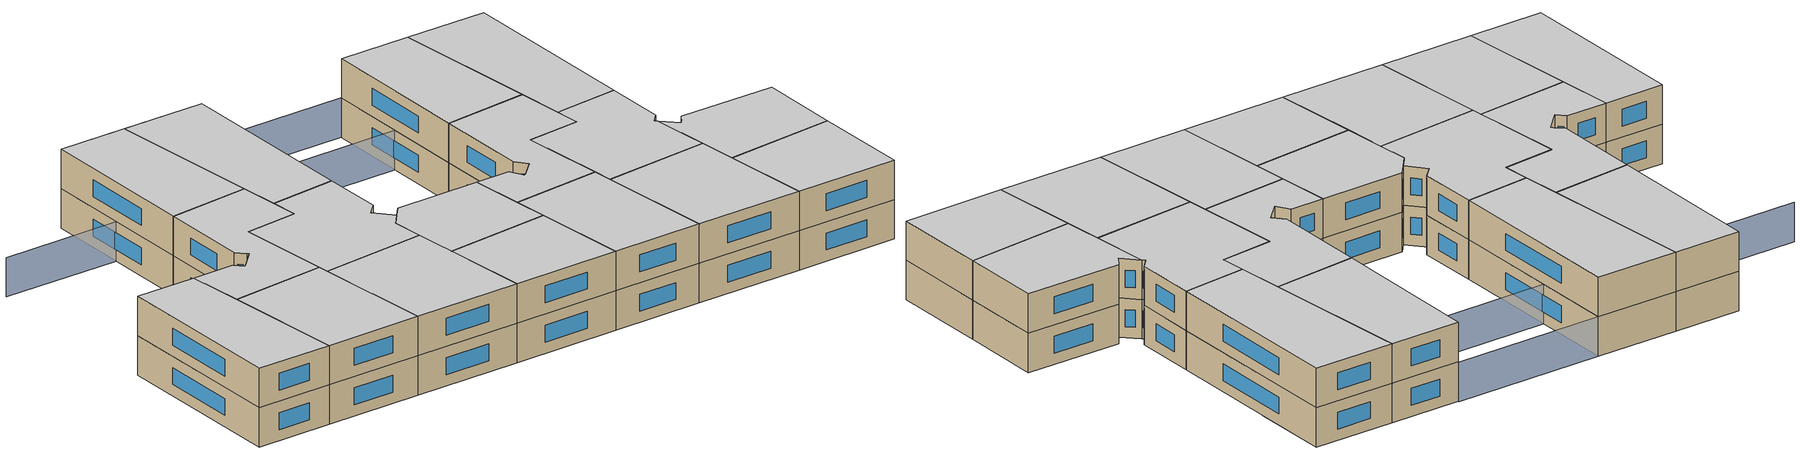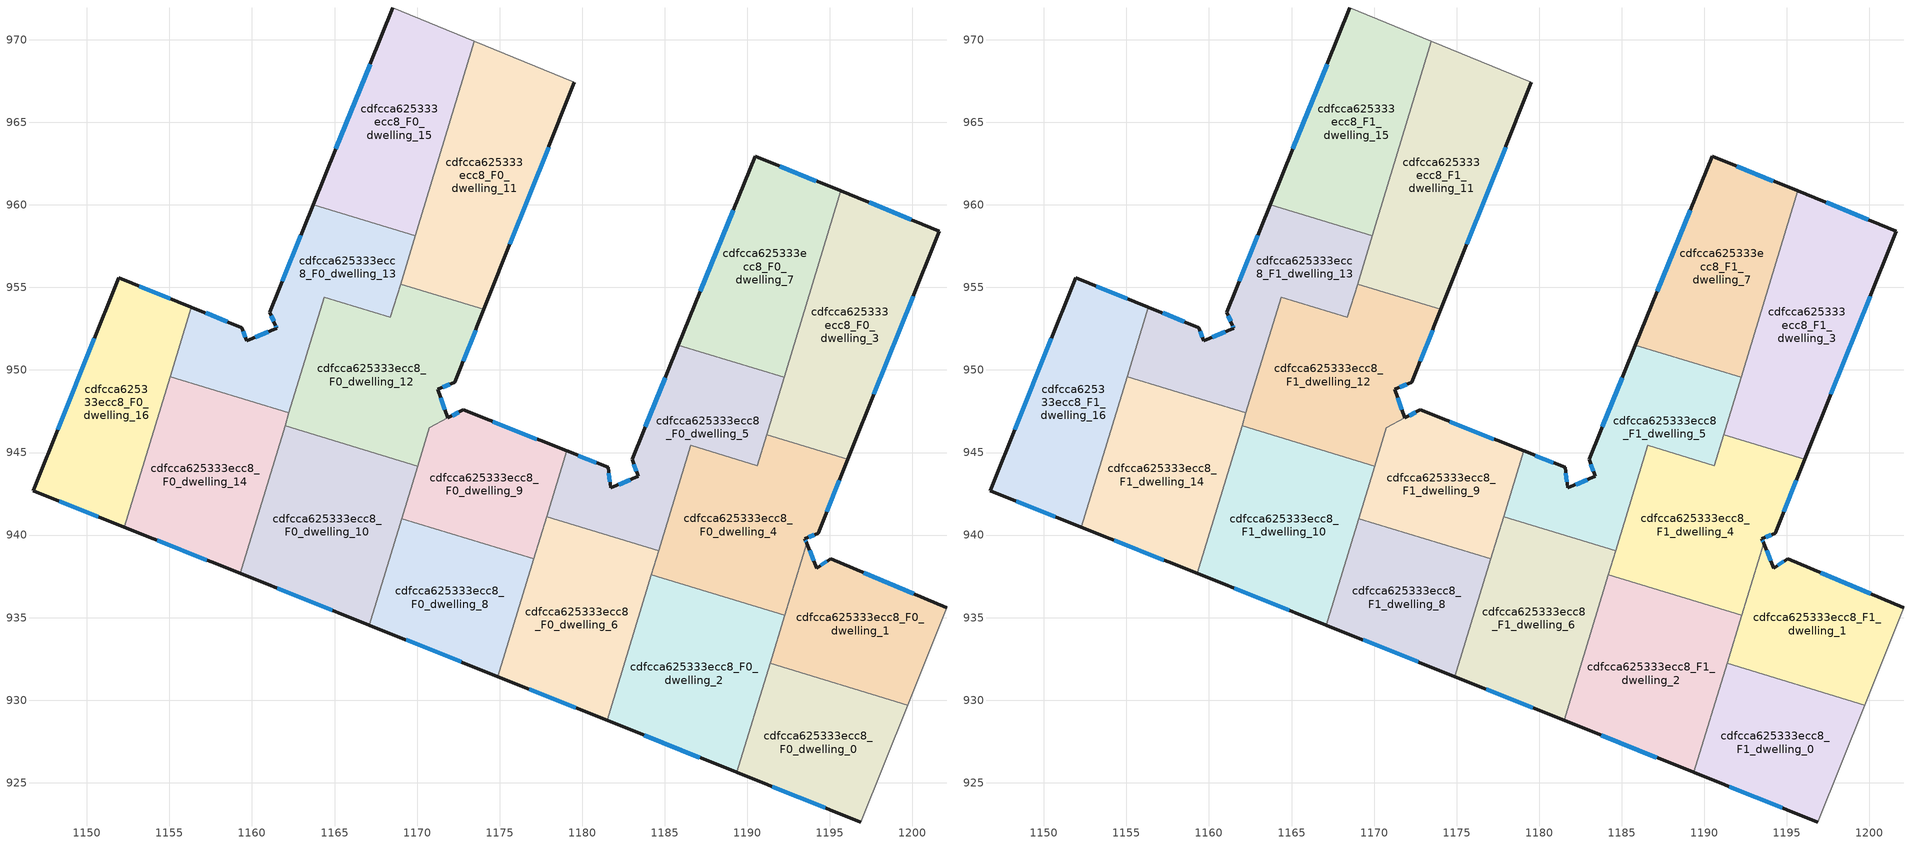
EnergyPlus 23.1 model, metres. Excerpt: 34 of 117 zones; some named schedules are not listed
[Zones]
cdfcca625333ecc8_F0_dwelling_0
 floor ground (EU_floor_Construction): 1199.71,929.7 1196.87,922.62 1189.37,925.62 1191.38,932.23 z0
 wall outside (EU_wall_Construction): 1189.37,925.62 1196.87,922.62 z0:3
 wall to cdfcca625333ecc8_F0_dwelling_1 (EU_wall_Construction): 1199.71,929.7 1191.38,932.23 z0:3
 wall adiabatic (EU_wall_Construction): 1196.87,922.62 1199.71,929.7 z0:3
 wall to cdfcca625333ecc8_F0_dwelling_2 (EU_wall_Construction): 1191.38,932.23 1189.37,925.62 z0:3
 window (EU_Window_Construction): 1191.51,924.77 1194.72,923.48 z0.86:2.14
cdfcca625333ecc8_F0_dwelling_1
 floor ground (EU_floor_Construction): 1202.08,935.61 1199.71,929.7 1191.38,932.23 1193.59,939.51 1194.22,938 1195.05,938.56 z0
 wall outside (EU_wall_Construction): 1202.08,935.61 1195.05,938.56 1194.22,938 1193.59,939.51 z0:3
 wall adiabatic (EU_wall_Construction): 1199.71,929.7 1202.08,935.61 z0:3
 wall to cdfcca625333ecc8_F0_dwelling_4 (EU_wall_Construction): 1193.59,939.51 1192.26,935.13 z0:3
 wall to cdfcca625333ecc8_F0_dwelling_2 (EU_wall_Construction): 1192.26,935.13 1191.38,932.23 z0:3
 window (EU_Window_Construction): 1194.04,938.43 1193.77,939.08 / 1194.81,938.4 1194.46,938.16 / 1200.07,936.45 1197.06,937.72 z0.86:2.14
cdfcca625333ecc8_F0_dwelling_10
 floor ground (EU_floor_Construction): 1170.04,944.17 1167.1,934.54 1159.28,937.67 1162,946.62 z0
 wall outside (EU_wall_Construction): 1159.28,937.67 1167.1,934.54 z0:3
 wall to cdfcca625333ecc8_F0_dwelling_12 (EU_wall_Construction): 1170.04,944.17 1162,946.62 z0:3
 wall to cdfcca625333ecc8_F0_dwelling_14 (EU_wall_Construction): 1162,946.62 1159.28,937.67 z0:3
 wall to cdfcca625333ecc8_F0_dwelling_8 (EU_wall_Construction): 1167.1,934.54 1169.07,941 z0:3
 wall to cdfcca625333ecc8_F0_dwelling_9 (EU_wall_Construction): 1169.07,941 1170.04,944.17 z0:3
 window (EU_Window_Construction): 1161.51,936.78 1164.87,935.44 z0.86:2.14
cdfcca625333ecc8_F0_dwelling_11
 floor ground (EU_floor_Construction): 1179.53,967.43 1174.05,953.67 1169,955.21 1173.48,969.9 z0
 wall outside (EU_wall_Construction): 1174.05,953.67 1179.53,967.43 z0:3
 wall to cdfcca625333ecc8_F0_dwelling_12 (EU_wall_Construction): 1169,955.21 1174.05,953.67 z0:3
 wall adiabatic (EU_wall_Construction): 1179.53,967.43 1173.48,969.9 z0:3
 wall to cdfcca625333ecc8_F0_dwelling_15 (EU_wall_Construction): 1173.48,969.9 1169.89,958.12 z0:3
 wall to cdfcca625333ecc8_F0_dwelling_13 (EU_wall_Construction): 1169.89,958.12 1169,955.21 z0:3
 window (EU_Window_Construction): 1175.61,957.6 1177.96,963.5 z0.86:2.14
cdfcca625333ecc8_F0_dwelling_12
 floor ground (EU_floor_Construction): 1174.05,953.67 1172.29,949.25 1171.26,948.83 1171.85,947.09 1170.75,946.51 1170.04,944.17 1162,946.62 1164.37,954.41 1168.39,953.18 1169,955.21 z0
 wall outside (EU_wall_Construction): 1171.85,947.09 1171.26,948.83 1172.29,949.25 1174.05,953.67 z0:3
 wall to cdfcca625333ecc8_F0_dwelling_13 (EU_wall_Construction): 1169,955.21 1168.39,953.18 1164.37,954.41 1162.24,947.4 z0:3
 wall to cdfcca625333ecc8_F0_dwelling_9 (EU_wall_Construction): 1170.04,944.17 1170.75,946.51 1171.85,947.09 z0:3
 wall to cdfcca625333ecc8_F0_dwelling_14 (EU_wall_Construction): 1162.24,947.4 1162,946.62 z0:3
 window (EU_Window_Construction): 1172.79,950.51 1173.54,952.41 / 1171.55,948.95 1171.99,949.13 / 1171.68,947.59 1171.43,948.33 z0.86:2.14
cdfcca625333ecc8_F0_dwelling_13
 floor ground (EU_floor_Construction): 1169.89,958.12 1168.39,953.18 1164.37,954.41 1162.24,947.4 1155.04,949.6 1156.32,953.81 1159.38,952.57 1159.68,951.77 1161.5,952.54 1161.42,952.72 1161.07,953.5 1163.71,960 z0
 wall outside (EU_wall_Construction): 1163.71,960 1161.07,953.5 1161.42,952.72 1161.5,952.54 1159.68,951.77 1159.38,952.57 1156.32,953.81 z0:3
 wall to cdfcca625333ecc8_F0_dwelling_14 (EU_wall_Construction): 1155.04,949.6 1162.24,947.4 z0:3
 wall to cdfcca625333ecc8_F0_dwelling_15 (EU_wall_Construction): 1169.89,958.12 1163.71,960 z0:3
 wall to cdfcca625333ecc8_F0_dwelling_16 (EU_wall_Construction): 1156.32,953.81 1155.04,949.6 z0:3
 window (EU_Window_Construction): 1158.51,952.92 1157.19,953.45 / 1159.6,952 1159.47,952.34 / 1160.98,952.32 1160.2,951.99 / 1161.44,952.67 1161.48,952.59 / 1161.17,953.28 1161.32,952.94 / 1162.95,958.14 1161.83,955.36 z0.86:2.14
cdfcca625333ecc8_F0_dwelling_14
 floor ground (EU_floor_Construction): 1162.24,947.4 1159.28,937.67 1152.26,940.49 1155.04,949.6 z0
 wall outside (EU_wall_Construction): 1152.26,940.49 1159.28,937.67 z0:3
 wall to cdfcca625333ecc8_F0_dwelling_16 (EU_wall_Construction): 1155.04,949.6 1152.26,940.49 z0:3
 window (EU_Window_Construction): 1154.27,939.68 1157.27,938.48 z0.86:2.14
cdfcca625333ecc8_F0_dwelling_15
 floor ground (EU_floor_Construction): 1173.48,969.9 1169.89,958.12 1163.71,960 1168.53,971.92 z0
 wall outside (EU_wall_Construction): 1168.53,971.92 1163.71,960 z0:3
 wall adiabatic (EU_wall_Construction): 1173.48,969.9 1168.53,971.92 z0:3
 window (EU_Window_Construction): 1167.15,968.52 1165.08,963.41 z0.86:2.14
cdfcca625333ecc8_F0_dwelling_16
 floor ground (EU_floor_Construction): 1156.32,953.81 1152.26,940.49 1146.75,942.69 1151.92,955.59 z0
 wall outside (EU_wall_Construction): 1156.32,953.81 1151.92,955.59 1146.75,942.69 1152.26,940.49 z0:3
 window (EU_Window_Construction): 1150.45,951.91 1148.23,946.38 / 1155.06,954.32 1153.18,955.08 / 1148.33,942.06 1150.69,941.12 z0.86:2.14
cdfcca625333ecc8_F0_dwelling_2
 floor ground (EU_floor_Construction): 1192.26,935.13 1189.37,925.62 1181.51,928.77 1184.19,937.59 z0
 wall outside (EU_wall_Construction): 1181.51,928.77 1189.37,925.62 z0:3
 wall to cdfcca625333ecc8_F0_dwelling_4 (EU_wall_Construction): 1192.26,935.13 1184.19,937.59 z0:3
 wall to cdfcca625333ecc8_F0_dwelling_6 (EU_wall_Construction): 1184.19,937.59 1181.51,928.77 z0:3
 window (EU_Window_Construction): 1183.75,927.87 1187.12,926.52 z0.86:2.14
cdfcca625333ecc8_F0_dwelling_3
 floor ground (EU_floor_Construction): 1201.64,958.4 1196.08,944.59 1191.18,946.08 1195.67,960.84 z0
 wall outside (EU_wall_Construction): 1196.08,944.59 1201.64,958.4 1195.67,960.84 z0:3
 wall to cdfcca625333ecc8_F0_dwelling_4 (EU_wall_Construction): 1191.18,946.08 1196.08,944.59 z0:3
 wall to cdfcca625333ecc8_F0_dwelling_7 (EU_wall_Construction): 1195.67,960.84 1192.24,949.55 z0:3
 wall to cdfcca625333ecc8_F0_dwelling_5 (EU_wall_Construction): 1192.24,949.55 1191.18,946.08 z0:3
 window (EU_Window_Construction): 1197.67,948.54 1200.05,954.46 / 1199.93,959.1 1197.38,960.14 z0.86:2.14
cdfcca625333ecc8_F0_dwelling_4
 floor ground (EU_floor_Construction): 1196.08,944.59 1194.28,940.12 1193.48,939.76 1193.59,939.51 1192.26,935.13 1184.19,937.59 1186.57,945.43 1190.61,944.2 1191.18,946.08 z0
 wall outside (EU_wall_Construction): 1193.59,939.51 1193.48,939.76 1194.28,940.12 1196.08,944.59 z0:3
 wall to cdfcca625333ecc8_F0_dwelling_5 (EU_wall_Construction): 1191.18,946.08 1190.61,944.2 1186.57,945.43 1184.64,939.06 z0:3
 wall to cdfcca625333ecc8_F0_dwelling_6 (EU_wall_Construction): 1184.63,939.06 1184.19,937.59 z0:3
 window (EU_Window_Construction): 1193.71,939.87 1194.06,940.02 / 1193.56,939.58 1193.52,939.69 / 1194.8,941.4 1195.57,943.31 z0.86:2.14
cdfcca625333ecc8_F0_dwelling_5
 floor ground (EU_floor_Construction): 1192.24,949.55 1190.61,944.2 1186.57,945.43 1184.64,939.06 1177.84,941.12 1179.05,945.09 1181.57,944.09 1181.73,942.87 1183.39,943.55 1183.03,944.6 1185.83,951.5 z0
 wall outside (EU_wall_Construction): 1185.83,951.5 1183.03,944.6 1183.39,943.55 1181.73,942.87 1181.57,944.09 1179.05,945.09 z0:3
 wall to cdfcca625333ecc8_F0_dwelling_6 (EU_wall_Construction): 1177.84,941.12 1184.64,939.06 z0:3
 wall to cdfcca625333ecc8_F0_dwelling_7 (EU_wall_Construction): 1192.24,949.55 1185.83,951.5 z0:3
 wall to cdfcca625333ecc8_F0_dwelling_9 (EU_wall_Construction): 1179.05,945.09 1177.84,941.12 z0:3
 window (EU_Window_Construction): 1180.85,944.38 1179.77,944.81 / 1181.68,943.22 1181.62,943.74 / 1182.91,943.36 1182.2,943.06 / 1183.13,944.3 1183.29,943.85 / 1185.03,949.53 1183.83,946.57 z0.86:2.14
cdfcca625333ecc8_F0_dwelling_6
 floor ground (EU_floor_Construction): 1184.64,939.06 1181.51,928.77 1174.89,931.42 1177.84,941.12 z0
 wall outside (EU_wall_Construction): 1174.89,931.42 1181.51,928.77 z0:3
 wall to cdfcca625333ecc8_F0_dwelling_8 (EU_wall_Construction): 1177.06,938.57 1174.89,931.42 z0:3
 wall to cdfcca625333ecc8_F0_dwelling_9 (EU_wall_Construction): 1177.84,941.12 1177.07,938.57 z0:3
 window (EU_Window_Construction): 1176.78,930.66 1179.62,929.53 z0.86:2.14
cdfcca625333ecc8_F0_dwelling_7
 floor ground (EU_floor_Construction): 1195.67,960.84 1192.24,949.55 1185.83,951.5 1190.48,962.96 z0
 wall outside (EU_wall_Construction): 1195.67,960.84 1190.48,962.96 1185.83,951.5 z0:3
 window (EU_Window_Construction): 1189.15,959.68 1187.16,954.77 / 1194.19,961.44 1191.97,962.35 z0.86:2.14
cdfcca625333ecc8_F0_dwelling_8
 floor ground (EU_floor_Construction): 1177.07,938.57 1174.89,931.42 1167.1,934.54 1169.07,941 z0
 wall outside (EU_wall_Construction): 1167.1,934.54 1174.89,931.42 z0:3
 wall to cdfcca625333ecc8_F0_dwelling_9 (EU_wall_Construction): 1177.07,938.57 1169.07,941 z0:3
 window (EU_Window_Construction): 1169.33,933.65 1172.67,932.31 z0.86:2.14
cdfcca625333ecc8_F0_dwelling_9
 floor ground (EU_floor_Construction): 1179.05,945.09 1177.07,938.57 1169.07,941 1170.75,946.51 1172.79,947.58 z0
 wall outside (EU_wall_Construction): 1179.05,945.09 1172.79,947.58 1171.85,947.09 z0:3
 window (EU_Window_Construction): 1172.52,947.44 1172.12,947.23 / 1177.26,945.81 1174.58,946.87 z0.86:2.14
cdfcca625333ecc8_F1_dwelling_0
 floor to cdfcca625333ecc8_F0_dwelling_0 (EU_floor_Construction): 1199.71,929.7 1196.87,922.62 1189.37,925.62 1191.38,932.23 z3
 wall outside (EU_wall_Construction): 1189.37,925.62 1196.87,922.62 z3:6
 wall to cdfcca625333ecc8_F1_dwelling_1 (EU_wall_Construction): 1199.71,929.7 1191.38,932.23 z3:6
 wall adiabatic (EU_wall_Construction): 1196.87,922.62 1199.71,929.7 z3:6
 wall to cdfcca625333ecc8_F1_dwelling_2 (EU_wall_Construction): 1191.38,932.23 1189.37,925.62 z3:6
 window (EU_Window_Construction): 1191.51,924.77 1194.72,923.48 z3.86:5.14
 ceiling to cdfcca625333ecc8_F2_dwelling_0 (EU_floor_Construction): 1196.87,922.62 1199.71,929.7 1191.38,932.23 1189.37,925.62 z6
cdfcca625333ecc8_F1_dwelling_1
 floor to cdfcca625333ecc8_F0_dwelling_1 (EU_floor_Construction): 1202.08,935.61 1199.71,929.7 1191.38,932.23 1193.59,939.51 1194.22,938 1195.05,938.56 z3
 wall outside (EU_wall_Construction): 1202.08,935.61 1195.05,938.56 1194.22,938 1193.59,939.51 z3:6
 wall adiabatic (EU_wall_Construction): 1199.71,929.7 1202.08,935.61 z3:6
 wall to cdfcca625333ecc8_F1_dwelling_4 (EU_wall_Construction): 1193.59,939.51 1192.26,935.13 z3:6
 wall to cdfcca625333ecc8_F1_dwelling_2 (EU_wall_Construction): 1192.26,935.13 1191.38,932.23 z3:6
 window (EU_Window_Construction): 1194.04,938.43 1193.77,939.08 / 1194.81,938.4 1194.46,938.16 / 1200.07,936.45 1197.06,937.72 z3.86:5.14
 ceiling to cdfcca625333ecc8_F2_dwelling_1 (EU_floor_Construction): 1199.71,929.7 1202.08,935.61 1195.05,938.56 1194.22,938 1193.59,939.51 1191.38,932.23 z6
cdfcca625333ecc8_F1_dwelling_10
 floor to cdfcca625333ecc8_F0_dwelling_10 (EU_floor_Construction): 1170.04,944.17 1167.1,934.54 1159.28,937.67 1162,946.62 z3
 wall outside (EU_wall_Construction): 1159.28,937.67 1167.1,934.54 z3:6
 wall to cdfcca625333ecc8_F1_dwelling_12 (EU_wall_Construction): 1170.04,944.17 1162,946.62 z3:6
 wall to cdfcca625333ecc8_F1_dwelling_14 (EU_wall_Construction): 1162,946.62 1159.28,937.67 z3:6
 wall to cdfcca625333ecc8_F1_dwelling_8 (EU_wall_Construction): 1167.1,934.54 1169.07,941 z3:6
 wall to cdfcca625333ecc8_F1_dwelling_9 (EU_wall_Construction): 1169.07,941 1170.04,944.17 z3:6
 window (EU_Window_Construction): 1161.51,936.78 1164.87,935.44 z3.86:5.14
 ceiling to cdfcca625333ecc8_F2_dwelling_10 (EU_floor_Construction): 1167.1,934.54 1170.04,944.17 1162,946.62 1159.28,937.67 z6
cdfcca625333ecc8_F1_dwelling_11
 floor to cdfcca625333ecc8_F0_dwelling_11 (EU_floor_Construction): 1179.53,967.43 1174.05,953.67 1169,955.21 1173.48,969.9 z3
 wall outside (EU_wall_Construction): 1174.05,953.67 1179.53,967.43 z3:6
 wall to cdfcca625333ecc8_F1_dwelling_12 (EU_wall_Construction): 1169,955.21 1174.05,953.67 z3:6
 wall adiabatic (EU_wall_Construction): 1179.53,967.43 1173.48,969.9 z3:6
 wall to cdfcca625333ecc8_F1_dwelling_15 (EU_wall_Construction): 1173.48,969.9 1169.89,958.12 z3:6
 wall to cdfcca625333ecc8_F1_dwelling_13 (EU_wall_Construction): 1169.89,958.12 1169,955.21 z3:6
 window (EU_Window_Construction): 1175.61,957.6 1177.96,963.5 z3.86:5.14
 ceiling to cdfcca625333ecc8_F2_dwelling_11 (EU_floor_Construction): 1174.05,953.67 1179.53,967.43 1173.48,969.9 1169,955.21 z6
cdfcca625333ecc8_F1_dwelling_12
 floor to cdfcca625333ecc8_F0_dwelling_12 (EU_floor_Construction): 1174.05,953.67 1172.29,949.25 1171.26,948.83 1171.85,947.09 1170.75,946.51 1170.04,944.17 1162,946.62 1164.37,954.41 1168.39,953.18 1169,955.21 z3
 wall outside (EU_wall_Construction): 1171.85,947.09 1171.26,948.83 1172.29,949.25 1174.05,953.67 z3:6
 wall to cdfcca625333ecc8_F1_dwelling_13 (EU_wall_Construction): 1169,955.21 1168.39,953.18 1164.37,954.41 1162.24,947.4 z3:6
 wall to cdfcca625333ecc8_F1_dwelling_9 (EU_wall_Construction): 1170.04,944.17 1170.75,946.51 1171.85,947.09 z3:6
 wall to cdfcca625333ecc8_F1_dwelling_14 (EU_wall_Construction): 1162.24,947.4 1162,946.62 z3:6
 window (EU_Window_Construction): 1172.79,950.51 1173.54,952.41 / 1171.55,948.95 1171.99,949.13 / 1171.68,947.59 1171.43,948.33 z3.86:5.14
 ceiling to cdfcca625333ecc8_F2_dwelling_12 (EU_floor_Construction): 1171.85,947.09 1171.26,948.83 1172.29,949.25 1174.05,953.67 1169,955.21 1168.39,953.18 1164.37,954.41 1162,946.62 1170.04,944.17 1170.75,946.51 z6
cdfcca625333ecc8_F1_dwelling_13
 floor to cdfcca625333ecc8_F0_dwelling_13 (EU_floor_Construction): 1169.89,958.12 1168.39,953.18 1164.37,954.41 1162.24,947.4 1155.04,949.6 1156.32,953.81 1159.38,952.57 1159.68,951.77 1161.5,952.54 1161.42,952.72 1161.07,953.5 1163.71,960 z3
 wall outside (EU_wall_Construction): 1163.71,960 1161.07,953.5 1161.42,952.72 1161.5,952.54 1159.68,951.77 1159.38,952.57 1156.32,953.81 z3:6
 wall to cdfcca625333ecc8_F1_dwelling_14 (EU_wall_Construction): 1155.04,949.6 1162.24,947.4 z3:6
 wall to cdfcca625333ecc8_F1_dwelling_15 (EU_wall_Construction): 1169.89,958.12 1163.71,960 z3:6
 wall to cdfcca625333ecc8_F1_dwelling_16 (EU_wall_Construction): 1156.32,953.81 1155.04,949.6 z3:6
 window (EU_Window_Construction): 1158.51,952.92 1157.19,953.45 / 1159.6,952 1159.47,952.34 / 1160.98,952.32 1160.2,951.99 / 1161.44,952.67 1161.48,952.59 / 1161.17,953.28 1161.32,952.94 / 1162.95,958.14 1161.83,955.36 z3.86:5.14
 ceiling to cdfcca625333ecc8_F2_dwelling_13 (EU_floor_Construction): 1168.39,953.18 1169.89,958.12 1163.71,960 1161.07,953.5 1161.42,952.72 1161.5,952.54 1159.68,951.77 1159.38,952.57 1156.32,953.81 1155.04,949.6 1162.24,947.4 1164.37,954.41 z6
cdfcca625333ecc8_F1_dwelling_14
 floor to cdfcca625333ecc8_F0_dwelling_14 (EU_floor_Construction): 1162.24,947.4 1159.28,937.67 1152.26,940.49 1155.04,949.6 z3
 wall outside (EU_wall_Construction): 1152.26,940.49 1159.28,937.67 z3:6
 wall to cdfcca625333ecc8_F1_dwelling_16 (EU_wall_Construction): 1155.04,949.6 1152.26,940.49 z3:6
 window (EU_Window_Construction): 1154.27,939.68 1157.27,938.48 z3.86:5.14
 ceiling to cdfcca625333ecc8_F2_dwelling_14 (EU_floor_Construction): 1159.28,937.67 1162.24,947.4 1155.04,949.6 1152.26,940.49 z6
cdfcca625333ecc8_F1_dwelling_15
 floor to cdfcca625333ecc8_F0_dwelling_15 (EU_floor_Construction): 1173.48,969.9 1169.89,958.12 1163.71,960 1168.53,971.92 z3
 wall outside (EU_wall_Construction): 1168.53,971.92 1163.71,960 z3:6
 wall adiabatic (EU_wall_Construction): 1173.48,969.9 1168.53,971.92 z3:6
 window (EU_Window_Construction): 1167.15,968.52 1165.08,963.41 z3.86:5.14
 ceiling to cdfcca625333ecc8_F2_dwelling_15 (EU_floor_Construction): 1169.89,958.12 1173.48,969.9 1168.53,971.92 1163.71,960 z6
cdfcca625333ecc8_F1_dwelling_16
 floor to cdfcca625333ecc8_F0_dwelling_16 (EU_floor_Construction): 1156.32,953.81 1152.26,940.49 1146.75,942.69 1151.92,955.59 z3
 wall outside (EU_wall_Construction): 1156.32,953.81 1151.92,955.59 1146.75,942.69 1152.26,940.49 z3:6
 window (EU_Window_Construction): 1150.45,951.91 1148.23,946.38 / 1155.06,954.32 1153.18,955.08 / 1148.33,942.06 1150.69,941.12 z3.86:5.14
 ceiling to cdfcca625333ecc8_F2_dwelling_16 (EU_floor_Construction): 1152.26,940.49 1156.32,953.81 1151.92,955.59 1146.75,942.69 z6
cdfcca625333ecc8_F1_dwelling_2
 floor to cdfcca625333ecc8_F0_dwelling_2 (EU_floor_Construction): 1192.26,935.13 1189.37,925.62 1181.51,928.77 1184.19,937.59 z3
 wall outside (EU_wall_Construction): 1181.51,928.77 1189.37,925.62 z3:6
 wall to cdfcca625333ecc8_F1_dwelling_4 (EU_wall_Construction): 1192.26,935.13 1184.19,937.59 z3:6
 wall to cdfcca625333ecc8_F1_dwelling_6 (EU_wall_Construction): 1184.19,937.59 1181.51,928.77 z3:6
 window (EU_Window_Construction): 1183.75,927.87 1187.12,926.52 z3.86:5.14
 ceiling to cdfcca625333ecc8_F2_dwelling_2 (EU_floor_Construction): 1189.37,925.62 1192.26,935.13 1184.19,937.59 1181.51,928.77 z6
cdfcca625333ecc8_F1_dwelling_3
 floor to cdfcca625333ecc8_F0_dwelling_3 (EU_floor_Construction): 1201.64,958.4 1196.08,944.59 1191.18,946.08 1195.67,960.84 z3
 wall outside (EU_wall_Construction): 1196.08,944.59 1201.64,958.4 1195.67,960.84 z3:6
 wall to cdfcca625333ecc8_F1_dwelling_4 (EU_wall_Construction): 1191.18,946.08 1196.08,944.59 z3:6
 wall to cdfcca625333ecc8_F1_dwelling_7 (EU_wall_Construction): 1195.67,960.84 1192.24,949.55 z3:6
 wall to cdfcca625333ecc8_F1_dwelling_5 (EU_wall_Construction): 1192.24,949.55 1191.18,946.08 z3:6
 window (EU_Window_Construction): 1197.67,948.54 1200.05,954.46 / 1199.93,959.1 1197.38,960.14 z3.86:5.14
 ceiling to cdfcca625333ecc8_F2_dwelling_3 (EU_floor_Construction): 1196.08,944.59 1201.64,958.4 1195.67,960.84 1191.18,946.08 z6
cdfcca625333ecc8_F1_dwelling_4
 floor to cdfcca625333ecc8_F0_dwelling_4 (EU_floor_Construction): 1196.08,944.59 1194.28,940.12 1193.48,939.76 1193.59,939.51 1192.26,935.13 1184.19,937.59 1186.57,945.43 1190.61,944.2 1191.18,946.08 z3
 wall outside (EU_wall_Construction): 1193.59,939.51 1193.48,939.76 1194.28,940.12 1196.08,944.59 z3:6
 wall to cdfcca625333ecc8_F1_dwelling_5 (EU_wall_Construction): 1191.18,946.08 1190.61,944.2 1186.57,945.43 1184.64,939.06 z3:6
 wall to cdfcca625333ecc8_F1_dwelling_6 (EU_wall_Construction): 1184.63,939.06 1184.19,937.59 z3:6
 window (EU_Window_Construction): 1193.71,939.87 1194.06,940.02 / 1193.56,939.58 1193.52,939.69 / 1194.8,941.4 1195.57,943.31 z3.86:5.14
 ceiling to cdfcca625333ecc8_F2_dwelling_4 (EU_floor_Construction): 1192.26,935.13 1193.59,939.51 1193.48,939.76 1194.28,940.12 1196.08,944.59 1191.18,946.08 1190.61,944.2 1186.57,945.43 1184.19,937.59 z6
cdfcca625333ecc8_F1_dwelling_5
 floor to cdfcca625333ecc8_F0_dwelling_5 (EU_floor_Construction): 1192.24,949.55 1190.61,944.2 1186.57,945.43 1184.64,939.06 1177.84,941.12 1179.05,945.09 1181.57,944.09 1181.73,942.87 1183.39,943.55 1183.03,944.6 1185.83,951.5 z3
 wall outside (EU_wall_Construction): 1185.83,951.5 1183.03,944.6 1183.39,943.55 1181.73,942.87 1181.57,944.09 1179.05,945.09 z3:6
 wall to cdfcca625333ecc8_F1_dwelling_6 (EU_wall_Construction): 1177.84,941.12 1184.64,939.06 z3:6
 wall to cdfcca625333ecc8_F1_dwelling_7 (EU_wall_Construction): 1192.24,949.55 1185.83,951.5 z3:6
 wall to cdfcca625333ecc8_F1_dwelling_9 (EU_wall_Construction): 1179.05,945.09 1177.84,941.12 z3:6
 window (EU_Window_Construction): 1180.85,944.38 1179.77,944.81 / 1181.68,943.22 1181.62,943.74 / 1182.91,943.36 1182.2,943.06 / 1183.13,944.3 1183.29,943.85 / 1185.03,949.53 1183.83,946.57 z3.86:5.14
 ceiling to cdfcca625333ecc8_F2_dwelling_5 (EU_floor_Construction): 1190.61,944.2 1192.24,949.55 1185.83,951.5 1183.03,944.6 1183.39,943.55 1181.73,942.87 1181.57,944.09 1179.05,945.09 1177.84,941.12 1184.64,939.06 1186.57,945.43 z6
cdfcca625333ecc8_F1_dwelling_6
 floor to cdfcca625333ecc8_F0_dwelling_6 (EU_floor_Construction): 1184.64,939.06 1181.51,928.77 1174.89,931.42 1177.84,941.12 z3
 wall outside (EU_wall_Construction): 1174.89,931.42 1181.51,928.77 z3:6
 wall to cdfcca625333ecc8_F1_dwelling_8 (EU_wall_Construction): 1177.06,938.57 1174.89,931.42 z3:6
 wall to cdfcca625333ecc8_F1_dwelling_9 (EU_wall_Construction): 1177.84,941.12 1177.07,938.57 z3:6
 window (EU_Window_Construction): 1176.78,930.66 1179.62,929.53 z3.86:5.14
 ceiling to cdfcca625333ecc8_F2_dwelling_6 (EU_floor_Construction): 1181.51,928.77 1184.64,939.06 1177.84,941.12 1174.89,931.42 z6
cdfcca625333ecc8_F1_dwelling_7
 floor to cdfcca625333ecc8_F0_dwelling_7 (EU_floor_Construction): 1195.67,960.84 1192.24,949.55 1185.83,951.5 1190.48,962.96 z3
 wall outside (EU_wall_Construction): 1195.67,960.84 1190.48,962.96 1185.83,951.5 z3:6
 window (EU_Window_Construction): 1189.15,959.68 1187.16,954.77 / 1194.19,961.44 1191.97,962.35 z3.86:5.14
 ceiling to cdfcca625333ecc8_F2_dwelling_7 (EU_floor_Construction): 1192.24,949.55 1195.67,960.84 1190.48,962.96 1185.83,951.5 z6
cdfcca625333ecc8_F1_dwelling_8
 floor to cdfcca625333ecc8_F0_dwelling_8 (EU_floor_Construction): 1177.07,938.57 1174.89,931.42 1167.1,934.54 1169.07,941 z3
 wall outside (EU_wall_Construction): 1167.1,934.54 1174.89,931.42 z3:6
 wall to cdfcca625333ecc8_F1_dwelling_9 (EU_wall_Construction): 1177.07,938.57 1169.07,941 z3:6
 window (EU_Window_Construction): 1169.33,933.65 1172.67,932.31 z3.86:5.14
 ceiling to cdfcca625333ecc8_F2_dwelling_8 (EU_floor_Construction): 1174.89,931.42 1177.07,938.57 1169.07,941 1167.1,934.54 z6
cdfcca625333ecc8_F1_dwelling_9
 floor to cdfcca625333ecc8_F0_dwelling_9 (EU_floor_Construction): 1179.05,945.09 1177.07,938.57 1169.07,941 1170.75,946.51 1172.79,947.58 z3
 wall outside (EU_wall_Construction): 1179.05,945.09 1172.79,947.58 1171.85,947.09 z3:6
 window (EU_Window_Construction): 1172.52,947.44 1172.12,947.23 / 1177.26,945.81 1174.58,946.87 z3.86:5.14
 ceiling to cdfcca625333ecc8_F2_dwelling_9 (EU_floor_Construction): 1177.07,938.57 1179.05,945.09 1172.79,947.58 1170.75,946.51 1169.07,941 z6
shading: 1199.35,952.73 1201.64,958.4 / 1168.54,971.94 1166.15,966.07 / 1166.15,966.07 1157.5,969.58 / 1190.51,963.02 1188.18,957.24 / 1188.18,957.24 1177.2,961.65 / 1177.2,961.65 1179.53,967.43 / 1179.53,967.43 1190.51,963.02 z0:3
[Building]
EU S2 Campaign: North Axis=0; Terrain=City; Solar Distribution=FullExterior
[Site:Location]
Helsinki-Vantaa.AP: Latitude=60.317; Longitude=24.963; Time Zone=2; Elevation=54.6
[SizingPeriod:WeatherFileDays]
AnnualSizingPeriod: Begin Month=1; Begin Day of Month=1; End Month=12; End Day of Month=31; Day of Week for Start Day=Monday; Use Weather File Daylight Saving Period=No; Use Weather File Rain and Snow Indicators=No
[MATERIAL]
EU_InternalMass_Material: Roughness=MediumRough; Thickness=0.1; Conductivity=1; Density=1800; Specific Heat=900; Thermal Absorptance=0.9; Solar Absorptance=0.7; Visible Absorptance=0.7
[MATERIAL:NOMASS] Roughness=MediumRough; Thermal Absorptance=0.9; Solar Absorptance=0.7; Visible Absorptance=0.7
Name | Thermal Resistance
EU_wall_NoMass | 1.10183
EU_floor_NoMass | 1.70606
[WINDOWMATERIAL:SIMPLEGLAZINGSYSTEM]
EU_Window_SimpleGlazing: UFactor=3.11035; Solar Heat Gain Coefficient=0.8; Visible Transmittance=0.8
[CONSTRUCTION]
EU_wall_Construction: EU_wall_NoMass
EU_floor_Construction: EU_floor_NoMass
EU_Window_Construction: EU_Window_SimpleGlazing
EU_InternalMass_Construction: EU_InternalMass_Material
[ZONE] Type=1; Multiplier=1; Ceiling Height=autocalculate; Floor Area=autocalculate; Part of Total Floor Area=Yes
Name | Volume
cdfcca625333ecc8_F0_dwelling_0; cdfcca625333ecc8_F1_dwelling_0 | 182.585
cdfcca625333ecc8_F0_dwelling_1; cdfcca625333ecc8_F1_dwelling_1 | 182.602
cdfcca625333ecc8_F0_dwelling_10; cdfcca625333ecc8_F1_dwelling_10 | 244.626
cdfcca625333ecc8_F0_dwelling_11; cdfcca625333ecc8_F1_dwelling_11 | 266.701
cdfcca625333ecc8_F0_dwelling_12; cdfcca625333ecc8_F1_dwelling_12 | 247.414
cdfcca625333ecc8_F0_dwelling_13; cdfcca625333ecc8_F1_dwelling_13 | 222.495
cdfcca625333ecc8_F0_dwelling_14; cdfcca625333ecc8_F1_dwelling_14 | 222.434
cdfcca625333ecc8_F0_dwelling_15; cdfcca625333ecc8_F1_dwelling_15 | 222.476
cdfcca625333ecc8_F0_dwelling_16; cdfcca625333ecc8_F1_dwelling_16 | 222.497
cdfcca625333ecc8_F0_dwelling_2; cdfcca625333ecc8_F1_dwelling_2 | 242.431
cdfcca625333ecc8_F0_dwelling_3; cdfcca625333ecc8_F1_dwelling_3 | 262.366
cdfcca625333ecc8_F0_dwelling_4; cdfcca625333ecc8_F1_dwelling_4 | 242.438
cdfcca625333ecc8_F0_dwelling_5; cdfcca625333ecc8_F1_dwelling_5 | 222.489
cdfcca625333ecc8_F0_dwelling_6; cdfcca625333ecc8_F1_dwelling_6 | 222.467
cdfcca625333ecc8_F0_dwelling_7; cdfcca625333ecc8_F1_dwelling_7 | 222.505
cdfcca625333ecc8_F0_dwelling_8; cdfcca625333ecc8_F1_dwelling_8 | 178.233
cdfcca625333ecc8_F0_dwelling_9 | 175.436
cdfcca625333ecc8_F1_dwelling_9 | 175.454
[INTERNALMASS] Construction=EU_InternalMass_Construction
Name | Zone or ZoneList | Surface Area
cdfcca625333ecc8_F0_dwelling_0_EU_InternalMass | cdfcca625333ecc8_F0_dwelling_0 | 60.8627
cdfcca625333ecc8_F0_dwelling_1_EU_InternalMass | cdfcca625333ecc8_F0_dwelling_1 | 60.866
cdfcca625333ecc8_F0_dwelling_2_EU_InternalMass | cdfcca625333ecc8_F0_dwelling_2 | 80.8088
cdfcca625333ecc8_F0_dwelling_3_EU_InternalMass | cdfcca625333ecc8_F0_dwelling_3 | 87.4556
cdfcca625333ecc8_F0_dwelling_4_EU_InternalMass | cdfcca625333ecc8_F0_dwelling_4 | 80.813
cdfcca625333ecc8_F0_dwelling_5_EU_InternalMass | cdfcca625333ecc8_F0_dwelling_5 | 74.1629
cdfcca625333ecc8_F0_dwelling_6_EU_InternalMass | cdfcca625333ecc8_F0_dwelling_6 | 74.1559
cdfcca625333ecc8_F0_dwelling_7_EU_InternalMass | cdfcca625333ecc8_F0_dwelling_7 | 74.1694
cdfcca625333ecc8_F0_dwelling_8_EU_InternalMass | cdfcca625333ecc8_F0_dwelling_8 | 59.4113
cdfcca625333ecc8_F0_dwelling_9_EU_InternalMass | cdfcca625333ecc8_F0_dwelling_9 | 58.4874
cdfcca625333ecc8_F0_dwelling_10_EU_InternalMass | cdfcca625333ecc8_F0_dwelling_10 | 81.5409
cdfcca625333ecc8_F0_dwelling_11_EU_InternalMass | cdfcca625333ecc8_F0_dwelling_11 | 88.9052
cdfcca625333ecc8_F0_dwelling_12_EU_InternalMass | cdfcca625333ecc8_F0_dwelling_12 | 82.4716
cdfcca625333ecc8_F0_dwelling_13_EU_InternalMass | cdfcca625333ecc8_F0_dwelling_13 | 74.1658
cdfcca625333ecc8_F0_dwelling_14_EU_InternalMass | cdfcca625333ecc8_F0_dwelling_14 | 74.1462
cdfcca625333ecc8_F0_dwelling_15_EU_InternalMass | cdfcca625333ecc8_F0_dwelling_15 | 74.1591
cdfcca625333ecc8_F0_dwelling_16_EU_InternalMass | cdfcca625333ecc8_F0_dwelling_16 | 74.1656
cdfcca625333ecc8_F1_dwelling_0_EU_InternalMass | cdfcca625333ecc8_F1_dwelling_0 | 60.8627
cdfcca625333ecc8_F1_dwelling_1_EU_InternalMass | cdfcca625333ecc8_F1_dwelling_1 | 60.866
cdfcca625333ecc8_F1_dwelling_2_EU_InternalMass | cdfcca625333ecc8_F1_dwelling_2 | 80.8088
cdfcca625333ecc8_F1_dwelling_3_EU_InternalMass | cdfcca625333ecc8_F1_dwelling_3 | 87.4556
cdfcca625333ecc8_F1_dwelling_4_EU_InternalMass | cdfcca625333ecc8_F1_dwelling_4 | 80.813
cdfcca625333ecc8_F1_dwelling_5_EU_InternalMass | cdfcca625333ecc8_F1_dwelling_5 | 74.1629
cdfcca625333ecc8_F1_dwelling_6_EU_InternalMass | cdfcca625333ecc8_F1_dwelling_6 | 74.1559
cdfcca625333ecc8_F1_dwelling_7_EU_InternalMass | cdfcca625333ecc8_F1_dwelling_7 | 74.1694
cdfcca625333ecc8_F1_dwelling_8_EU_InternalMass | cdfcca625333ecc8_F1_dwelling_8 | 59.4113
cdfcca625333ecc8_F1_dwelling_9_EU_InternalMass | cdfcca625333ecc8_F1_dwelling_9 | 58.4874
cdfcca625333ecc8_F1_dwelling_10_EU_InternalMass | cdfcca625333ecc8_F1_dwelling_10 | 81.5409
cdfcca625333ecc8_F1_dwelling_11_EU_InternalMass | cdfcca625333ecc8_F1_dwelling_11 | 88.9052
cdfcca625333ecc8_F1_dwelling_12_EU_InternalMass | cdfcca625333ecc8_F1_dwelling_12 | 82.4716
cdfcca625333ecc8_F1_dwelling_13_EU_InternalMass | cdfcca625333ecc8_F1_dwelling_13 | 74.1658
cdfcca625333ecc8_F1_dwelling_14_EU_InternalMass | cdfcca625333ecc8_F1_dwelling_14 | 74.1462
cdfcca625333ecc8_F1_dwelling_15_EU_InternalMass | cdfcca625333ecc8_F1_dwelling_15 | 74.1591
cdfcca625333ecc8_F1_dwelling_16_EU_InternalMass | cdfcca625333ecc8_F1_dwelling_16 | 74.1656
[OTHEREQUIPMENT] Fuel Type=Electricity; Design Level Calculation Method=Watts/Area; Power per Zone Floor Area=1; Fraction Latent=0; Fraction Radiant=0; Fraction Lost=0; Carbon Dioxide Generation Rate=0; EndUse Subcategory=EU_Step8_InternalGains
Name | Zone or ZoneList or Space or SpaceList | Schedule
EU_Step8_InternalGain_cdfcca625333ecc8_F0_dwelling_0_f000 | cdfcca625333ecc8_F0_dwelling_0 | EU_Step8_GainSchedule_cdfcca625333ecc8_F0_dwelling_0_f000
EU_Step8_InternalGain_cdfcca625333ecc8_F0_dwelling_1_f000 | cdfcca625333ecc8_F0_dwelling_1 | EU_Step8_GainSchedule_cdfcca625333ecc8_F0_dwelling_1_f000
EU_Step8_InternalGain_cdfcca625333ecc8_F0_dwelling_2_f000 | cdfcca625333ecc8_F0_dwelling_2 | EU_Step8_GainSchedule_cdfcca625333ecc8_F0_dwelling_2_f000
EU_Step8_InternalGain_cdfcca625333ecc8_F0_dwelling_3_f000 | cdfcca625333ecc8_F0_dwelling_3 | EU_Step8_GainSchedule_cdfcca625333ecc8_F0_dwelling_3_f000
EU_Step8_InternalGain_cdfcca625333ecc8_F0_dwelling_4_f000 | cdfcca625333ecc8_F0_dwelling_4 | EU_Step8_GainSchedule_cdfcca625333ecc8_F0_dwelling_4_f000
EU_Step8_InternalGain_cdfcca625333ecc8_F0_dwelling_5_f000 | cdfcca625333ecc8_F0_dwelling_5 | EU_Step8_GainSchedule_cdfcca625333ecc8_F0_dwelling_5_f000
EU_Step8_InternalGain_cdfcca625333ecc8_F0_dwelling_6_f000 | cdfcca625333ecc8_F0_dwelling_6 | EU_Step8_GainSchedule_cdfcca625333ecc8_F0_dwelling_6_f000
EU_Step8_InternalGain_cdfcca625333ecc8_F0_dwelling_7_f000 | cdfcca625333ecc8_F0_dwelling_7 | EU_Step8_GainSchedule_cdfcca625333ecc8_F0_dwelling_7_f000
EU_Step8_InternalGain_cdfcca625333ecc8_F0_dwelling_8_f000 | cdfcca625333ecc8_F0_dwelling_8 | EU_Step8_GainSchedule_cdfcca625333ecc8_F0_dwelling_8_f000
EU_Step8_InternalGain_cdfcca625333ecc8_F0_dwelling_9_f000 | cdfcca625333ecc8_F0_dwelling_9 | EU_Step8_GainSchedule_cdfcca625333ecc8_F0_dwelling_9_f000
EU_Step8_InternalGain_cdfcca625333ecc8_F0_dwelling_10_f000 | cdfcca625333ecc8_F0_dwelling_10 | EU_Step8_GainSchedule_cdfcca625333ecc8_F0_dwelling_10_f000
EU_Step8_InternalGain_cdfcca625333ecc8_F0_dwelling_11_f000 | cdfcca625333ecc8_F0_dwelling_11 | EU_Step8_GainSchedule_cdfcca625333ecc8_F0_dwelling_11_f000
EU_Step8_InternalGain_cdfcca625333ecc8_F0_dwelling_12_f000 | cdfcca625333ecc8_F0_dwelling_12 | EU_Step8_GainSchedule_cdfcca625333ecc8_F0_dwelling_12_f000
EU_Step8_InternalGain_cdfcca625333ecc8_F0_dwelling_13_f000 | cdfcca625333ecc8_F0_dwelling_13 | EU_Step8_GainSchedule_cdfcca625333ecc8_F0_dwelling_13_f000
EU_Step8_InternalGain_cdfcca625333ecc8_F0_dwelling_14_f000 | cdfcca625333ecc8_F0_dwelling_14 | EU_Step8_GainSchedule_cdfcca625333ecc8_F0_dwelling_14_f000
EU_Step8_InternalGain_cdfcca625333ecc8_F0_dwelling_15_f000 | cdfcca625333ecc8_F0_dwelling_15 | EU_Step8_GainSchedule_cdfcca625333ecc8_F0_dwelling_15_f000
EU_Step8_InternalGain_cdfcca625333ecc8_F0_dwelling_16_f000 | cdfcca625333ecc8_F0_dwelling_16 | EU_Step8_GainSchedule_cdfcca625333ecc8_F0_dwelling_16_f000
EU_Step8_InternalGain_cdfcca625333ecc8_F1_dwelling_0_f000 | cdfcca625333ecc8_F1_dwelling_0 | EU_Step8_GainSchedule_cdfcca625333ecc8_F1_dwelling_0_f000
EU_Step8_InternalGain_cdfcca625333ecc8_F1_dwelling_1_f000 | cdfcca625333ecc8_F1_dwelling_1 | EU_Step8_GainSchedule_cdfcca625333ecc8_F1_dwelling_1_f000
EU_Step8_InternalGain_cdfcca625333ecc8_F1_dwelling_2_f000 | cdfcca625333ecc8_F1_dwelling_2 | EU_Step8_GainSchedule_cdfcca625333ecc8_F1_dwelling_2_f000
EU_Step8_InternalGain_cdfcca625333ecc8_F1_dwelling_3_f000 | cdfcca625333ecc8_F1_dwelling_3 | EU_Step8_GainSchedule_cdfcca625333ecc8_F1_dwelling_3_f000
EU_Step8_InternalGain_cdfcca625333ecc8_F1_dwelling_4_f000 | cdfcca625333ecc8_F1_dwelling_4 | EU_Step8_GainSchedule_cdfcca625333ecc8_F1_dwelling_4_f000
EU_Step8_InternalGain_cdfcca625333ecc8_F1_dwelling_5_f000 | cdfcca625333ecc8_F1_dwelling_5 | EU_Step8_GainSchedule_cdfcca625333ecc8_F1_dwelling_5_f000
EU_Step8_InternalGain_cdfcca625333ecc8_F1_dwelling_6_f000 | cdfcca625333ecc8_F1_dwelling_6 | EU_Step8_GainSchedule_cdfcca625333ecc8_F1_dwelling_6_f000
EU_Step8_InternalGain_cdfcca625333ecc8_F1_dwelling_7_f000 | cdfcca625333ecc8_F1_dwelling_7 | EU_Step8_GainSchedule_cdfcca625333ecc8_F1_dwelling_7_f000
EU_Step8_InternalGain_cdfcca625333ecc8_F1_dwelling_8_f000 | cdfcca625333ecc8_F1_dwelling_8 | EU_Step8_GainSchedule_cdfcca625333ecc8_F1_dwelling_8_f000
EU_Step8_InternalGain_cdfcca625333ecc8_F1_dwelling_9_f000 | cdfcca625333ecc8_F1_dwelling_9 | EU_Step8_GainSchedule_cdfcca625333ecc8_F1_dwelling_9_f000
EU_Step8_InternalGain_cdfcca625333ecc8_F1_dwelling_10_f000 | cdfcca625333ecc8_F1_dwelling_10 | EU_Step8_GainSchedule_cdfcca625333ecc8_F1_dwelling_10_f000
EU_Step8_InternalGain_cdfcca625333ecc8_F1_dwelling_11_f000 | cdfcca625333ecc8_F1_dwelling_11 | EU_Step8_GainSchedule_cdfcca625333ecc8_F1_dwelling_11_f000
EU_Step8_InternalGain_cdfcca625333ecc8_F1_dwelling_12_f000 | cdfcca625333ecc8_F1_dwelling_12 | EU_Step8_GainSchedule_cdfcca625333ecc8_F1_dwelling_12_f000
EU_Step8_InternalGain_cdfcca625333ecc8_F1_dwelling_13_f000 | cdfcca625333ecc8_F1_dwelling_13 | EU_Step8_GainSchedule_cdfcca625333ecc8_F1_dwelling_13_f000
EU_Step8_InternalGain_cdfcca625333ecc8_F1_dwelling_14_f000 | cdfcca625333ecc8_F1_dwelling_14 | EU_Step8_GainSchedule_cdfcca625333ecc8_F1_dwelling_14_f000
EU_Step8_InternalGain_cdfcca625333ecc8_F1_dwelling_15_f000 | cdfcca625333ecc8_F1_dwelling_15 | EU_Step8_GainSchedule_cdfcca625333ecc8_F1_dwelling_15_f000
EU_Step8_InternalGain_cdfcca625333ecc8_F1_dwelling_16_f000 | cdfcca625333ecc8_F1_dwelling_16 | EU_Step8_GainSchedule_cdfcca625333ecc8_F1_dwelling_16_f000
[ZONEVENTILATION:DESIGNFLOWRATE] Schedule=EU_AlwaysOn; Design Flow Rate Calculation Method=AirChanges/Hour; Air Changes per Hour=0.756316; Ventilation Type=Natural; Fan Pressure Rise=0; Fan Total Efficiency=1; Constant Term Coefficient=1; Temperature Term Coefficient=0; Velocity Term Coefficient=0; Velocity Squared Term Coefficient=0; Minimum Indoor Temperature=-100; Maximum Indoor Temperature=100; Delta Temperature=-100; Minimum Outdoor Temperature=-100; Maximum Outdoor Temperature=100; Maximum Wind Speed=40
Name | Zone or ZoneList or Space or SpaceList
EU_ConstantAir_cdfcca625333ecc8_F0_dwelling_0 | cdfcca625333ecc8_F0_dwelling_0
EU_ConstantAir_cdfcca625333ecc8_F0_dwelling_1 | cdfcca625333ecc8_F0_dwelling_1
EU_ConstantAir_cdfcca625333ecc8_F0_dwelling_2 | cdfcca625333ecc8_F0_dwelling_2
EU_ConstantAir_cdfcca625333ecc8_F0_dwelling_3 | cdfcca625333ecc8_F0_dwelling_3
EU_ConstantAir_cdfcca625333ecc8_F0_dwelling_4 | cdfcca625333ecc8_F0_dwelling_4
EU_ConstantAir_cdfcca625333ecc8_F0_dwelling_5 | cdfcca625333ecc8_F0_dwelling_5
EU_ConstantAir_cdfcca625333ecc8_F0_dwelling_6 | cdfcca625333ecc8_F0_dwelling_6
EU_ConstantAir_cdfcca625333ecc8_F0_dwelling_7 | cdfcca625333ecc8_F0_dwelling_7
EU_ConstantAir_cdfcca625333ecc8_F0_dwelling_8 | cdfcca625333ecc8_F0_dwelling_8
EU_ConstantAir_cdfcca625333ecc8_F0_dwelling_9 | cdfcca625333ecc8_F0_dwelling_9
EU_ConstantAir_cdfcca625333ecc8_F0_dwelling_10 | cdfcca625333ecc8_F0_dwelling_10
EU_ConstantAir_cdfcca625333ecc8_F0_dwelling_11 | cdfcca625333ecc8_F0_dwelling_11
EU_ConstantAir_cdfcca625333ecc8_F0_dwelling_12 | cdfcca625333ecc8_F0_dwelling_12
EU_ConstantAir_cdfcca625333ecc8_F0_dwelling_13 | cdfcca625333ecc8_F0_dwelling_13
EU_ConstantAir_cdfcca625333ecc8_F0_dwelling_14 | cdfcca625333ecc8_F0_dwelling_14
EU_ConstantAir_cdfcca625333ecc8_F0_dwelling_15 | cdfcca625333ecc8_F0_dwelling_15
EU_ConstantAir_cdfcca625333ecc8_F0_dwelling_16 | cdfcca625333ecc8_F0_dwelling_16
EU_ConstantAir_cdfcca625333ecc8_F1_dwelling_0 | cdfcca625333ecc8_F1_dwelling_0
EU_ConstantAir_cdfcca625333ecc8_F1_dwelling_1 | cdfcca625333ecc8_F1_dwelling_1
EU_ConstantAir_cdfcca625333ecc8_F1_dwelling_2 | cdfcca625333ecc8_F1_dwelling_2
EU_ConstantAir_cdfcca625333ecc8_F1_dwelling_3 | cdfcca625333ecc8_F1_dwelling_3
EU_ConstantAir_cdfcca625333ecc8_F1_dwelling_4 | cdfcca625333ecc8_F1_dwelling_4
EU_ConstantAir_cdfcca625333ecc8_F1_dwelling_5 | cdfcca625333ecc8_F1_dwelling_5
EU_ConstantAir_cdfcca625333ecc8_F1_dwelling_6 | cdfcca625333ecc8_F1_dwelling_6
EU_ConstantAir_cdfcca625333ecc8_F1_dwelling_7 | cdfcca625333ecc8_F1_dwelling_7
EU_ConstantAir_cdfcca625333ecc8_F1_dwelling_8 | cdfcca625333ecc8_F1_dwelling_8
EU_ConstantAir_cdfcca625333ecc8_F1_dwelling_9 | cdfcca625333ecc8_F1_dwelling_9
EU_ConstantAir_cdfcca625333ecc8_F1_dwelling_10 | cdfcca625333ecc8_F1_dwelling_10
EU_ConstantAir_cdfcca625333ecc8_F1_dwelling_11 | cdfcca625333ecc8_F1_dwelling_11
EU_ConstantAir_cdfcca625333ecc8_F1_dwelling_12 | cdfcca625333ecc8_F1_dwelling_12
EU_ConstantAir_cdfcca625333ecc8_F1_dwelling_13 | cdfcca625333ecc8_F1_dwelling_13
EU_ConstantAir_cdfcca625333ecc8_F1_dwelling_14 | cdfcca625333ecc8_F1_dwelling_14
EU_ConstantAir_cdfcca625333ecc8_F1_dwelling_15 | cdfcca625333ecc8_F1_dwelling_15
EU_ConstantAir_cdfcca625333ecc8_F1_dwelling_16 | cdfcca625333ecc8_F1_dwelling_16
[HVACTEMPLATE:ZONE:IDEALLOADSAIRSYSTEM] System Availability Schedule=EU_AlwaysOn; Maximum Heating Supply Air Temperature=50; Minimum Cooling Supply Air Temperature=13; Maximum Heating Supply Air Humidity Ratio=0.0156; Minimum Cooling Supply Air Humidity Ratio=0.0077; Heating Limit=NoLimit; Cooling Limit=NoLimit; Heating Availability Schedule=EU_AlwaysOn; Cooling Availability Schedule=EU_CoolingOff; Dehumidification Control Type=ConstantSensibleHeatRatio; Cooling Sensible Heat Ratio=0.7; Dehumidification Setpoint=60; Humidification Control Type=None; Humidification Setpoint=30; Outdoor Air Method=None; Outdoor Air Flow Rate per Person=0.00944; Outdoor Air Flow Rate per Zone Floor Area=0; Outdoor Air Flow Rate per Zone=0; Demand Controlled Ventilation Type=None; Outdoor Air Economizer Type=NoEconomizer; Heat Recovery Type=None; Sensible Heat Recovery Effectiveness=0.7; Latent Heat Recovery Effectiveness=0.65
Name | Template Thermostat
cdfcca625333ecc8_F0_dwelling_0 | EU_HeatOnly_cdfcca625333ecc8_F0_dwelling_0
cdfcca625333ecc8_F0_dwelling_1 | EU_HeatOnly_cdfcca625333ecc8_F0_dwelling_1
cdfcca625333ecc8_F0_dwelling_2 | EU_HeatOnly_cdfcca625333ecc8_F0_dwelling_2
cdfcca625333ecc8_F0_dwelling_3 | EU_HeatOnly_cdfcca625333ecc8_F0_dwelling_3
cdfcca625333ecc8_F0_dwelling_4 | EU_HeatOnly_cdfcca625333ecc8_F0_dwelling_4
cdfcca625333ecc8_F0_dwelling_5 | EU_HeatOnly_cdfcca625333ecc8_F0_dwelling_5
cdfcca625333ecc8_F0_dwelling_6 | EU_HeatOnly_cdfcca625333ecc8_F0_dwelling_6
cdfcca625333ecc8_F0_dwelling_7 | EU_HeatOnly_cdfcca625333ecc8_F0_dwelling_7
cdfcca625333ecc8_F0_dwelling_8 | EU_HeatOnly_cdfcca625333ecc8_F0_dwelling_8
cdfcca625333ecc8_F0_dwelling_9 | EU_HeatOnly_cdfcca625333ecc8_F0_dwelling_9
cdfcca625333ecc8_F0_dwelling_10 | EU_HeatOnly_cdfcca625333ecc8_F0_dwelling_10
cdfcca625333ecc8_F0_dwelling_11 | EU_HeatOnly_cdfcca625333ecc8_F0_dwelling_11
cdfcca625333ecc8_F0_dwelling_12 | EU_HeatOnly_cdfcca625333ecc8_F0_dwelling_12
cdfcca625333ecc8_F0_dwelling_13 | EU_HeatOnly_cdfcca625333ecc8_F0_dwelling_13
cdfcca625333ecc8_F0_dwelling_14 | EU_HeatOnly_cdfcca625333ecc8_F0_dwelling_14
cdfcca625333ecc8_F0_dwelling_15 | EU_HeatOnly_cdfcca625333ecc8_F0_dwelling_15
cdfcca625333ecc8_F0_dwelling_16 | EU_HeatOnly_cdfcca625333ecc8_F0_dwelling_16
cdfcca625333ecc8_F1_dwelling_0 | EU_HeatOnly_cdfcca625333ecc8_F1_dwelling_0
cdfcca625333ecc8_F1_dwelling_1 | EU_HeatOnly_cdfcca625333ecc8_F1_dwelling_1
cdfcca625333ecc8_F1_dwelling_2 | EU_HeatOnly_cdfcca625333ecc8_F1_dwelling_2
cdfcca625333ecc8_F1_dwelling_3 | EU_HeatOnly_cdfcca625333ecc8_F1_dwelling_3
cdfcca625333ecc8_F1_dwelling_4 | EU_HeatOnly_cdfcca625333ecc8_F1_dwelling_4
cdfcca625333ecc8_F1_dwelling_5 | EU_HeatOnly_cdfcca625333ecc8_F1_dwelling_5
cdfcca625333ecc8_F1_dwelling_6 | EU_HeatOnly_cdfcca625333ecc8_F1_dwelling_6
cdfcca625333ecc8_F1_dwelling_7 | EU_HeatOnly_cdfcca625333ecc8_F1_dwelling_7
cdfcca625333ecc8_F1_dwelling_8 | EU_HeatOnly_cdfcca625333ecc8_F1_dwelling_8
cdfcca625333ecc8_F1_dwelling_9 | EU_HeatOnly_cdfcca625333ecc8_F1_dwelling_9
cdfcca625333ecc8_F1_dwelling_10 | EU_HeatOnly_cdfcca625333ecc8_F1_dwelling_10
cdfcca625333ecc8_F1_dwelling_11 | EU_HeatOnly_cdfcca625333ecc8_F1_dwelling_11
cdfcca625333ecc8_F1_dwelling_12 | EU_HeatOnly_cdfcca625333ecc8_F1_dwelling_12
cdfcca625333ecc8_F1_dwelling_13 | EU_HeatOnly_cdfcca625333ecc8_F1_dwelling_13
cdfcca625333ecc8_F1_dwelling_14 | EU_HeatOnly_cdfcca625333ecc8_F1_dwelling_14
cdfcca625333ecc8_F1_dwelling_15 | EU_HeatOnly_cdfcca625333ecc8_F1_dwelling_15
cdfcca625333ecc8_F1_dwelling_16 | EU_HeatOnly_cdfcca625333ecc8_F1_dwelling_16
[SIZING:ZONE] Zone Cooling Design Supply Air Temperature Input Method=SupplyAirTemperature; Zone Cooling Design Supply Air Temperature=13; Zone Heating Design Supply Air Temperature Input Method=SupplyAirTemperature; Zone Heating Design Supply Air Temperature=50; Zone Cooling Design Supply Air Humidity Ratio=0.008; Zone Heating Design Supply Air Humidity Ratio=0.008; Cooling Design Air Flow Method=DesignDay; Cooling Design Air Flow Rate=0; Cooling Minimum Air Flow per Zone Floor Area=0.000762; Cooling Minimum Air Flow=0; Cooling Minimum Air Flow Fraction=0.2; Heating Design Air Flow Method=DesignDay; Heating Design Air Flow Rate=0; Heating Maximum Air Flow per Zone Floor Area=0.002032; Heating Maximum Air Flow=0.141576; Heating Maximum Air Flow Fraction=0.3; Account for Dedicated Outdoor Air System=No; Dedicated Outdoor Air System Control Strategy=NeutralSupplyAir; Dedicated Outdoor Air Low Setpoint Temperature for Design=autosize; Dedicated Outdoor Air High Setpoint Temperature for Design=autosize; Zone Load Sizing Method=Sensible Load Only No Latent Load; Zone Latent Cooling Design Supply Air Humidity Ratio Input Method=HumidityRatioDifference; Zone Cooling Design Supply Air Humidity Ratio Difference=0.005; Zone Latent Heating Design Supply Air Humidity Ratio Input Method=HumidityRatioDifference; Zone Humidification Design Supply Air Humidity Ratio Difference=0.005
cdfcca625333ecc8_F0_dwelling_0; cdfcca625333ecc8_F0_dwelling_1; cdfcca625333ecc8_F0_dwelling_2; cdfcca625333ecc8_F0_dwelling_3; cdfcca625333ecc8_F0_dwelling_4; cdfcca625333ecc8_F0_dwelling_5; cdfcca625333ecc8_F0_dwelling_6; cdfcca625333ecc8_F0_dwelling_7; cdfcca625333ecc8_F0_dwelling_8; cdfcca625333ecc8_F0_dwelling_9; cdfcca625333ecc8_F0_dwelling_10; cdfcca625333ecc8_F0_dwelling_11; cdfcca625333ecc8_F0_dwelling_12; cdfcca625333ecc8_F0_dwelling_13; cdfcca625333ecc8_F0_dwelling_14; cdfcca625333ecc8_F0_dwelling_15; cdfcca625333ecc8_F0_dwelling_16; cdfcca625333ecc8_F1_dwelling_0; cdfcca625333ecc8_F1_dwelling_1; cdfcca625333ecc8_F1_dwelling_2; cdfcca625333ecc8_F1_dwelling_3; cdfcca625333ecc8_F1_dwelling_4; cdfcca625333ecc8_F1_dwelling_5; cdfcca625333ecc8_F1_dwelling_6; cdfcca625333ecc8_F1_dwelling_7; cdfcca625333ecc8_F1_dwelling_8; cdfcca625333ecc8_F1_dwelling_9; cdfcca625333ecc8_F1_dwelling_10; cdfcca625333ecc8_F1_dwelling_11; cdfcca625333ecc8_F1_dwelling_12; cdfcca625333ecc8_F1_dwelling_13; cdfcca625333ecc8_F1_dwelling_14; cdfcca625333ecc8_F1_dwelling_15; cdfcca625333ecc8_F1_dwelling_16
[SCHEDULE:FILE] Column Number=1; Rows to Skip at Top=0; Number of Hours of Data=8760; Column Separator=Comma; Interpolate to Timestep=No; Minutes per Item=60; Adjust Schedule for Daylight Savings=Yes
Name | File
EU_Step8_GainSchedule_cdfcca625333ecc8_F0_dwelling_0_f000 | ../../schedules/cdfcca625333ecc8/cdfcca625333ecc8_F0_dwelling_0_f000_gain.csv
EU_Step8_GainSchedule_cdfcca625333ecc8_F0_dwelling_1_f000 | ../../schedules/cdfcca625333ecc8/cdfcca625333ecc8_F0_dwelling_1_f000_gain.csv
EU_Step8_GainSchedule_cdfcca625333ecc8_F0_dwelling_2_f000 | ../../schedules/cdfcca625333ecc8/cdfcca625333ecc8_F0_dwelling_2_f000_gain.csv
EU_Step8_GainSchedule_cdfcca625333ecc8_F0_dwelling_3_f000 | ../../schedules/cdfcca625333ecc8/cdfcca625333ecc8_F0_dwelling_3_f000_gain.csv
EU_Step8_GainSchedule_cdfcca625333ecc8_F0_dwelling_4_f000 | ../../schedules/cdfcca625333ecc8/cdfcca625333ecc8_F0_dwelling_4_f000_gain.csv
EU_Step8_GainSchedule_cdfcca625333ecc8_F0_dwelling_5_f000 | ../../schedules/cdfcca625333ecc8/cdfcca625333ecc8_F0_dwelling_5_f000_gain.csv
EU_Step8_GainSchedule_cdfcca625333ecc8_F0_dwelling_6_f000 | ../../schedules/cdfcca625333ecc8/cdfcca625333ecc8_F0_dwelling_6_f000_gain.csv
EU_Step8_GainSchedule_cdfcca625333ecc8_F0_dwelling_7_f000 | ../../schedules/cdfcca625333ecc8/cdfcca625333ecc8_F0_dwelling_7_f000_gain.csv
EU_Step8_GainSchedule_cdfcca625333ecc8_F0_dwelling_8_f000 | ../../schedules/cdfcca625333ecc8/cdfcca625333ecc8_F0_dwelling_8_f000_gain.csv
EU_Step8_GainSchedule_cdfcca625333ecc8_F0_dwelling_9_f000 | ../../schedules/cdfcca625333ecc8/cdfcca625333ecc8_F0_dwelling_9_f000_gain.csv
EU_Step8_GainSchedule_cdfcca625333ecc8_F0_dwelling_10_f000 | ../../schedules/cdfcca625333ecc8/cdfcca625333ecc8_F0_dwelling_10_f000_gain.csv
EU_Step8_GainSchedule_cdfcca625333ecc8_F0_dwelling_11_f000 | ../../schedules/cdfcca625333ecc8/cdfcca625333ecc8_F0_dwelling_11_f000_gain.csv
EU_Step8_GainSchedule_cdfcca625333ecc8_F0_dwelling_12_f000 | ../../schedules/cdfcca625333ecc8/cdfcca625333ecc8_F0_dwelling_12_f000_gain.csv
EU_Step8_GainSchedule_cdfcca625333ecc8_F0_dwelling_13_f000 | ../../schedules/cdfcca625333ecc8/cdfcca625333ecc8_F0_dwelling_13_f000_gain.csv
EU_Step8_GainSchedule_cdfcca625333ecc8_F0_dwelling_14_f000 | ../../schedules/cdfcca625333ecc8/cdfcca625333ecc8_F0_dwelling_14_f000_gain.csv
EU_Step8_GainSchedule_cdfcca625333ecc8_F0_dwelling_15_f000 | ../../schedules/cdfcca625333ecc8/cdfcca625333ecc8_F0_dwelling_15_f000_gain.csv
EU_Step8_GainSchedule_cdfcca625333ecc8_F0_dwelling_16_f000 | ../../schedules/cdfcca625333ecc8/cdfcca625333ecc8_F0_dwelling_16_f000_gain.csv
EU_Step8_GainSchedule_cdfcca625333ecc8_F1_dwelling_0_f000 | ../../schedules/cdfcca625333ecc8/cdfcca625333ecc8_F1_dwelling_0_f000_gain.csv
EU_Step8_GainSchedule_cdfcca625333ecc8_F1_dwelling_1_f000 | ../../schedules/cdfcca625333ecc8/cdfcca625333ecc8_F1_dwelling_1_f000_gain.csv
EU_Step8_GainSchedule_cdfcca625333ecc8_F1_dwelling_2_f000 | ../../schedules/cdfcca625333ecc8/cdfcca625333ecc8_F1_dwelling_2_f000_gain.csv
EU_Step8_GainSchedule_cdfcca625333ecc8_F1_dwelling_3_f000 | ../../schedules/cdfcca625333ecc8/cdfcca625333ecc8_F1_dwelling_3_f000_gain.csv
EU_Step8_GainSchedule_cdfcca625333ecc8_F1_dwelling_4_f000 | ../../schedules/cdfcca625333ecc8/cdfcca625333ecc8_F1_dwelling_4_f000_gain.csv
EU_Step8_GainSchedule_cdfcca625333ecc8_F1_dwelling_5_f000 | ../../schedules/cdfcca625333ecc8/cdfcca625333ecc8_F1_dwelling_5_f000_gain.csv
EU_Step8_GainSchedule_cdfcca625333ecc8_F1_dwelling_6_f000 | ../../schedules/cdfcca625333ecc8/cdfcca625333ecc8_F1_dwelling_6_f000_gain.csv
EU_Step8_GainSchedule_cdfcca625333ecc8_F1_dwelling_7_f000 | ../../schedules/cdfcca625333ecc8/cdfcca625333ecc8_F1_dwelling_7_f000_gain.csv
